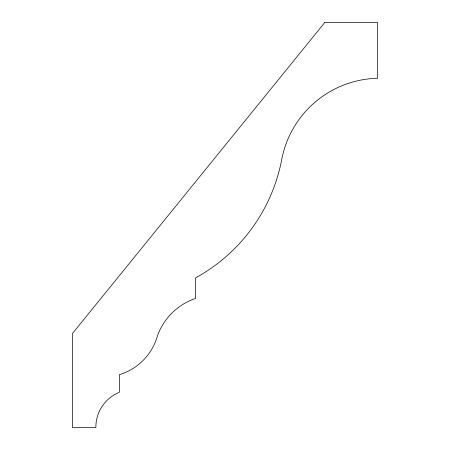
<?xml version="1.0" encoding="UTF-8"?>
<svg xmlns="http://www.w3.org/2000/svg" width="450" height="450" viewBox="0 0 450 450"><rect width="100%" height="100%" fill="white"/><g stroke="black" fill="none" stroke-linecap="round" stroke-linejoin="round"><path stroke-width="0.67" d="M324.782 22.5L72.394 333.585L72.394 427.5L95.867 427.5A37.603 37.603 0 0 1 119.346 392.282L119.346 374.676A56.498 56.498 0 0 0 157.567 335.52A61.577 61.577 0 0 1 195.654 298.367L195.654 277.824A171.596 171.596 0 0 0 281.722 159.514A100.029 100.029 0 0 1 377.606 78.261L377.606 22.5L324.782 22.5"/></g></svg>
